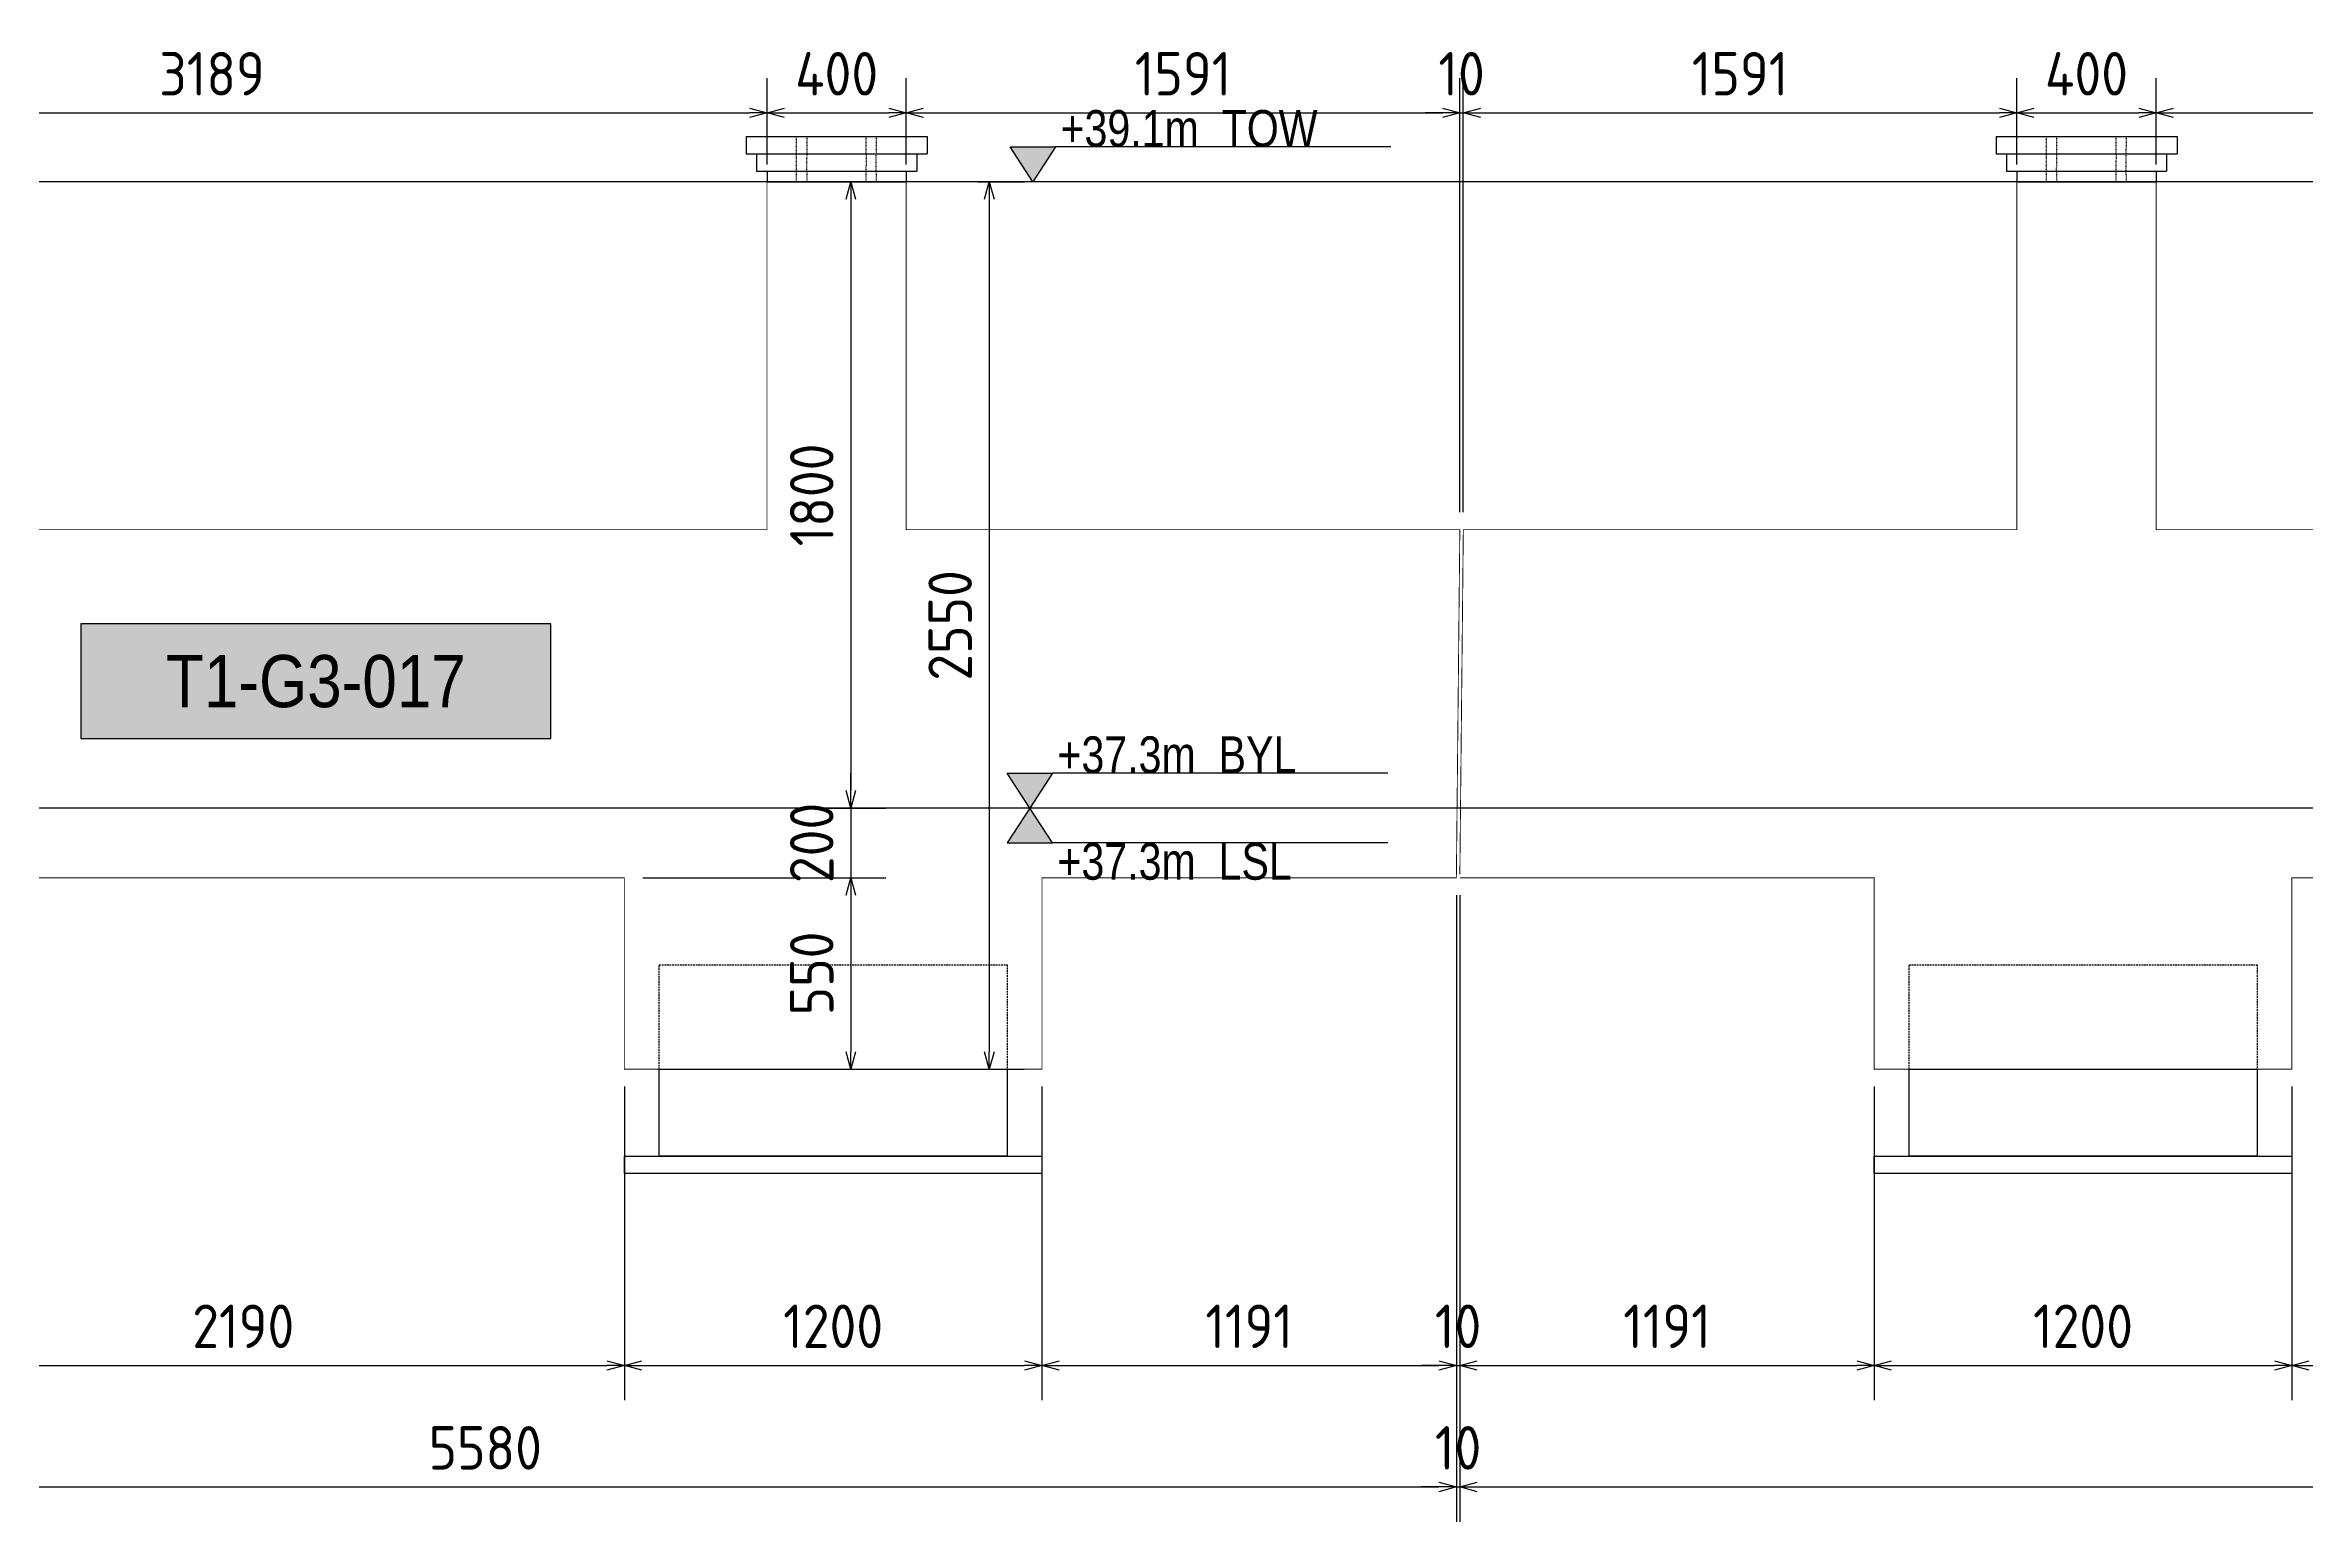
# Model space of a CAD drawing. Header units: centimetres. Extents: x -6122352 to 7132207, y -1694241 to 1947892.
# Drawn here: x 3267512 to 3274010, y 50734 to 54977 of the extents above; entities that cross this region are included whole.
import ezdxf
from ezdxf.enums import TextEntityAlignment as Align

# ---------------------------------------------------------------- set-up
doc = ezdxf.new("R2010")
doc.units = ezdxf.units.CM
doc.header["$MEASUREMENT"] = 0
doc.header["$PDMODE"] = 66
doc.header["$PDSIZE"] = 100
for name, pattern in [('23585-XR-AR-END-SETTING OUT PLAN$0$HIDDEN', [0.375, 0.25, -0.125]), ('DASHED2', [0.375, 0.25, -0.125]), ('DXK_LINE_DOT2', [3.9198, 1.9599, -1.9599])]:
    doc.linetypes.add(name, pattern=pattern)
for name, color, linetype in [('@MI-TYPE-01', 30, 'Continuous'), ('JML-Dimension', 1, 'Continuous'), ('PANEL-TAGS', 7, 'Continuous'), ('SECTION', 130, 'Continuous')]:
    doc.layers.add(name, color=color, linetype=linetype)
doc.styles.add('PANELTAG_STYLE', font='arial.ttf')
doc.styles.add('Schueco-BEMSTIL', font='isocpeur.ttf', dxfattribs={"width": 0.9})
doc.styles.add('txt-Pisa-std', font='arial.ttf', dxfattribs={"width": 0.8})
doc.dimstyles.new('MI- JWC-TXT-2.5 MM', dxfattribs={"dimscale": 1.5, "dimtxt": 2.5, "dimasz": 1, "dimexe": 2, "dimexo": 1, "dimgap": 1, "dimtad": 1, "dimdec": 0, "dimdsep": 46, "dimtxsty": 'Schueco-BEMSTIL', "dimblk": 'OPEN30', "dimcen": 0, "dimdle": 2, "dimclrd": 140, "dimclre": 8, "dimclrt": 40, "dimadec": 0, "dimazin": 2, "dimtfac": 1, "dimtdec": 0, "dimtix": 1, "dimtmove": 2, "dimatfit": 3, "dimldrblk": 'OPEN', "dimfxl": 2, "dimlwd": -1, "dimlwe": -1, "dimarcsym": 0})

# ---------------------------------------------------------------- blocks, each defined once
blk = doc.blocks.new('T1-FOOTING ELEVATION')
at = {"color": 9}
blk.add_lwpolyline([(-600, -250), (600, -250), (600, -300), (-600, -300)], close=True, dxfattribs=at)
at = {"layer": '@MI-TYPE-01', "color": 114, "linetype": '23585-XR-AR-END-SETTING OUT PLAN$0$HIDDEN', "ltscale": 20, "true_color": 0x139b48}
blk.add_lwpolyline([(-500, 0), (-500, 300), (500, 300), (500, 0)], dxfattribs=at)
at = {"layer": '@MI-TYPE-01', "color": 114, "true_color": 0x139b48}
blk.add_lwpolyline([(-500, 0), (500, 0), (500, -250), (-500, -250)], close=True, dxfattribs=at)
blk = doc.blocks.new('*U2058')
at = {"layer": 'JML-Dimension'}
h = blk.add_hatch(color=10, dxfattribs=at)
h.dxf.hatch_style = 1
h.paths.add_polyline_path([(0, 0), (-1.54, 2.37), (1.54, 2.37)])
blk.add_line((24.31, 2.37), (1.54, 2.37), dxfattribs=at)
blk.add_lwpolyline([(0, 0), (-1.54, 2.37), (1.54, 2.37), (0, 0)], dxfattribs=at)
at = {"color": 5, "style": 'txt-Pisa-std', "width": 0.8}
blk.add_attdef('+0.0', text='', height=2.5, dxfattribs=at).set_placement((1.87, 2.37), align=Align.BOTTOM_LEFT)
blk = doc.blocks.new('_Open30')
at = {"color": 0, "linetype": 'ByBlock', "lineweight": -2}
for p, q in [((-1, 0.27), (0, 0)), ((0, 0), (-1, -0.27)), ((0, 0), (-1, 0))]:
    blk.add_line(p, q, dxfattribs=at)
blk = doc.blocks.new('*D4582')
at = {"layer": '@MI-TYPE-01', "color": 8, "transparency": 16777216}
for p, q in [((3269711.9, 54585.1), (3269926.9, 54585.1)), ((3269711.9, 52785.1), (3269926.9, 52785.1))]:
    blk.add_line(p, q, dxfattribs=at)
at = {"layer": '@MI-TYPE-01', "color": 140, "transparency": 16777216}
blk.add_line((3269826.9, 54535.1), (3269826.9, 52835.1), dxfattribs=at)
at = {"layer": 'Defpoints', "color": 0, "transparency": 16777216}
for p in [(3269661.9, 54585.1), (3269661.9, 52785.1), (3269826.9, 52785.1)]:
    blk.add_point(p, dxfattribs=at)
at = {"layer": '@MI-TYPE-01', "color": 140, "transparency": 16777216, "xscale": 50, "yscale": 50, "zscale": 50}
for p, rotation in [((3269826.9, 54585.1), 90), ((3269826.9, 52785.1), 270)]:
    blk.add_blockref('_Open30', p, dxfattribs=dict(at, rotation=rotation))
at = {"layer": '@MI-TYPE-01', "color": 40, "transparency": 16777216, "insert": (3269714.4, 53685.1), "char_height": 125, "attachment_point": 5, "rotation": 90, "style": 'Schueco-BEMSTIL'}
blk.add_mtext('1800', dxfattribs=at)
blk = doc.blocks.new('_Open')
at = {"color": 0, "linetype": 'ByBlock', "lineweight": -2}
for p, q in [((-1, 0.2), (0, 0)), ((-1, -0.2), (0, 0)), ((0, 0), (-1, 0))]:
    blk.add_line(p, q, dxfattribs=at)
blk = doc.blocks.new('*D4583')
at = {"layer": '@MI-TYPE-01', "color": 140, "transparency": 16777216}
for p, q in [((3269826.9, 52835.1), (3269826.9, 52885.1)), ((3269826.9, 52785.1), (3269826.9, 52584.8)), ((3269826.9, 52534.8), (3269826.9, 52484.8))]:
    blk.add_line(p, q, dxfattribs=at)
at = {"layer": '@MI-TYPE-01', "color": 8, "transparency": 16777216}
for p, q in [((3269711.9, 52785.1), (3269926.9, 52785.1)), ((3269228.7, 52584.8), (3269926.9, 52584.8))]:
    blk.add_line(p, q, dxfattribs=at)
at = {"layer": 'Defpoints', "color": 0, "transparency": 16777216}
for p in [(3269661.9, 52785.1), (3269178.7, 52584.8), (3269826.9, 52584.8)]:
    blk.add_point(p, dxfattribs=at)
at = {"layer": '@MI-TYPE-01', "color": 140, "transparency": 16777216, "xscale": 50, "yscale": 50, "zscale": 50}
for p, rotation in [((3269826.9, 52785.1), 270), ((3269826.9, 52584.8), 90)]:
    blk.add_blockref('_Open30', p, dxfattribs=dict(at, rotation=rotation))
at = {"layer": '@MI-TYPE-01', "color": 40, "transparency": 16777216, "insert": (3269714.4, 52685), "char_height": 125, "attachment_point": 5, "rotation": 90, "style": 'Schueco-BEMSTIL'}
blk.add_mtext('200', dxfattribs=at)
blk = doc.blocks.new('*D4584')
at = {"layer": '@MI-TYPE-01', "color": 8, "transparency": 16777216}
for p, q in [((3269228.7, 52584.8), (3269926.9, 52584.8)), ((3269828.7, 52034.8), (3269926.9, 52034.8))]:
    blk.add_line(p, q, dxfattribs=at)
at = {"layer": '@MI-TYPE-01', "color": 140, "transparency": 16777216}
blk.add_line((3269826.9, 52534.8), (3269826.9, 52084.8), dxfattribs=at)
at = {"layer": 'Defpoints', "color": 0, "transparency": 16777216}
for p in [(3269178.7, 52584.8), (3269778.7, 52034.8), (3269826.9, 52034.8)]:
    blk.add_point(p, dxfattribs=at)
at = {"layer": '@MI-TYPE-01', "color": 140, "transparency": 16777216, "xscale": 50, "yscale": 50, "zscale": 50}
for p, rotation in [((3269826.9, 52584.8), 90), ((3269826.9, 52034.8), 270)]:
    blk.add_blockref('_Open30', p, dxfattribs=dict(at, rotation=rotation))
at = {"layer": '@MI-TYPE-01', "color": 40, "transparency": 16777216, "insert": (3269714.4, 52309.8), "char_height": 125, "attachment_point": 5, "rotation": 90, "style": 'Schueco-BEMSTIL'}
blk.add_mtext('550', dxfattribs=at)
blk = doc.blocks.new('*D4585')
at = {"layer": '@MI-TYPE-01', "color": 8, "transparency": 16777216}
for p, q in [((3270190.3, 54585.1), (3270324.6, 54585.1)), ((3270190.3, 52034.8), (3270324.6, 52034.8))]:
    blk.add_line(p, q, dxfattribs=at)
at = {"layer": '@MI-TYPE-01', "color": 140, "transparency": 16777216}
blk.add_line((3270224.6, 54535.1), (3270224.6, 52084.8), dxfattribs=at)
at = {"layer": 'Defpoints', "color": 0, "transparency": 16777216}
for p in [(3270140.3, 54585.1), (3270140.3, 52034.8), (3270224.6, 52034.8)]:
    blk.add_point(p, dxfattribs=at)
at = {"layer": '@MI-TYPE-01', "color": 140, "transparency": 16777216, "xscale": 50, "yscale": 50, "zscale": 50}
for p, rotation in [((3270224.6, 54585.1), 90), ((3270224.6, 52034.8), 270)]:
    blk.add_blockref('_Open30', p, dxfattribs=dict(at, rotation=rotation))
at = {"layer": '@MI-TYPE-01', "color": 40, "transparency": 16777216, "insert": (3270112.1, 53310), "char_height": 125, "attachment_point": 5, "rotation": 90, "style": 'Schueco-BEMSTIL'}
blk.add_mtext('2550', dxfattribs=at)
blk = doc.blocks.new('*D4587')
at = {"layer": '@MI-TYPE-01', "color": 8, "transparency": 16777216}
for p, q in [((3266986.2, 51985.2), (3266986.2, 51083.2)), ((3269175.9, 51984.8), (3269175.9, 51083.2))]:
    blk.add_line(p, q, dxfattribs=at)
at = {"layer": '@MI-TYPE-01', "color": 140, "transparency": 16777216}
blk.add_line((3267036.2, 51183.2), (3269125.9, 51183.2), dxfattribs=at)
at = {"layer": 'Defpoints', "color": 0, "transparency": 16777216}
for p in [(3266986.2, 52035.2), (3269175.9, 52034.8), (3269175.9, 51183.2)]:
    blk.add_point(p, dxfattribs=at)
at = {"layer": '@MI-TYPE-01', "color": 140, "transparency": 16777216, "xscale": 50, "yscale": 50, "zscale": 50, "rotation": 180}
blk.add_blockref('_Open30', (3266986.2, 51183.2), dxfattribs=at)
at = {"layer": '@MI-TYPE-01', "color": 140, "transparency": 16777216, "xscale": 50, "yscale": 50, "zscale": 50}
blk.add_blockref('_Open30', (3269175.9, 51183.2), dxfattribs=at)
at = {"layer": '@MI-TYPE-01', "color": 40, "transparency": 16777216, "insert": (3268081.1, 51295.7), "char_height": 125, "attachment_point": 5, "style": 'Schueco-BEMSTIL'}
blk.add_mtext('2190', dxfattribs=at)
blk = doc.blocks.new('*D4588')
at = {"layer": '@MI-TYPE-01', "color": 8, "transparency": 16777216}
for p, q in [((3269175.9, 51984.8), (3269175.9, 51083.2)), ((3270375.9, 51984.8), (3270375.9, 51083.2))]:
    blk.add_line(p, q, dxfattribs=at)
at = {"layer": '@MI-TYPE-01', "color": 140, "transparency": 16777216}
blk.add_line((3269225.9, 51183.2), (3270325.9, 51183.2), dxfattribs=at)
at = {"layer": 'Defpoints', "color": 0, "transparency": 16777216}
for p in [(3269175.9, 52034.8), (3270375.9, 52034.8), (3270375.9, 51183.2)]:
    blk.add_point(p, dxfattribs=at)
at = {"layer": '@MI-TYPE-01', "color": 140, "transparency": 16777216, "xscale": 50, "yscale": 50, "zscale": 50, "rotation": 180}
blk.add_blockref('_Open30', (3269175.9, 51183.2), dxfattribs=at)
at = {"layer": '@MI-TYPE-01', "color": 140, "transparency": 16777216, "xscale": 50, "yscale": 50, "zscale": 50}
blk.add_blockref('_Open30', (3270375.9, 51183.2), dxfattribs=at)
at = {"layer": '@MI-TYPE-01', "color": 40, "transparency": 16777216, "insert": (3269775.9, 51295.7), "char_height": 125, "attachment_point": 5, "style": 'Schueco-BEMSTIL'}
blk.add_mtext('1200', dxfattribs=at)
blk = doc.blocks.new('*D4589')
at = {"layer": '@MI-TYPE-01', "color": 8, "transparency": 16777216}
for p, q in [((3271566.5, 52534.8), (3271566.5, 51083.2)), ((3270375.9, 51984.8), (3270375.9, 51083.2))]:
    blk.add_line(p, q, dxfattribs=at)
at = {"layer": '@MI-TYPE-01', "color": 140, "transparency": 16777216}
blk.add_line((3270425.9, 51183.2), (3271516.5, 51183.2), dxfattribs=at)
at = {"layer": 'Defpoints', "color": 0, "transparency": 16777216}
for p in [(3271566.5, 52584.8), (3270375.9, 52034.8), (3271566.5, 51183.2)]:
    blk.add_point(p, dxfattribs=at)
at = {"layer": '@MI-TYPE-01', "color": 140, "transparency": 16777216, "xscale": 50, "yscale": 50, "zscale": 50, "rotation": 180}
blk.add_blockref('_Open30', (3270375.9, 51183.2), dxfattribs=at)
at = {"layer": '@MI-TYPE-01', "color": 140, "transparency": 16777216, "xscale": 50, "yscale": 50, "zscale": 50}
blk.add_blockref('_Open30', (3271566.5, 51183.2), dxfattribs=at)
at = {"layer": '@MI-TYPE-01', "color": 40, "transparency": 16777216, "insert": (3270971.2, 51295.7), "char_height": 125, "attachment_point": 5, "style": 'Schueco-BEMSTIL'}
blk.add_mtext('1191', dxfattribs=at)
blk = doc.blocks.new('*D4590')
at = {"layer": '@MI-TYPE-01', "color": 8, "transparency": 16777216}
for p, q in [((3271566.5, 52534.8), (3271566.5, 51083.2)), ((3271576.5, 52534.8), (3271576.5, 51083.2))]:
    blk.add_line(p, q, dxfattribs=at)
at = {"layer": '@MI-TYPE-01', "color": 140, "transparency": 16777216}
for p, q in [((3271516.5, 51183.2), (3271466.5, 51183.2)), ((3271566.5, 51183.2), (3271576.5, 51183.2)), ((3271626.5, 51183.2), (3271676.5, 51183.2))]:
    blk.add_line(p, q, dxfattribs=at)
at = {"layer": 'Defpoints', "color": 0, "transparency": 16777216}
for p in [(3271566.5, 52584.8), (3271576.5, 52584.8), (3271576.5, 51183.2)]:
    blk.add_point(p, dxfattribs=at)
at = {"layer": '@MI-TYPE-01', "color": 140, "transparency": 16777216, "xscale": 50, "yscale": 50, "zscale": 50}
blk.add_blockref('_Open30', (3271566.5, 51183.2), dxfattribs=at)
at = {"layer": '@MI-TYPE-01', "color": 140, "transparency": 16777216, "xscale": 50, "yscale": 50, "zscale": 50, "rotation": 180}
blk.add_blockref('_Open30', (3271576.5, 51183.2), dxfattribs=at)
at = {"layer": '@MI-TYPE-01', "color": 40, "transparency": 16777216, "insert": (3271571.5, 51295.7), "char_height": 125, "attachment_point": 5, "style": 'Schueco-BEMSTIL'}
blk.add_mtext('10', dxfattribs=at)
blk = doc.blocks.new('*D4591')
at = {"layer": '@MI-TYPE-01', "color": 8, "transparency": 16777216}
for p, q in [((3271576.5, 52534.8), (3271576.5, 51083.2)), ((3272767.1, 51984.8), (3272767.1, 51083.2))]:
    blk.add_line(p, q, dxfattribs=at)
at = {"layer": '@MI-TYPE-01', "color": 140, "transparency": 16777216}
blk.add_line((3271626.5, 51183.2), (3272717.1, 51183.2), dxfattribs=at)
at = {"layer": 'Defpoints', "color": 0, "transparency": 16777216}
for p in [(3271576.5, 52584.8), (3272767.1, 52034.8), (3272767.1, 51183.2)]:
    blk.add_point(p, dxfattribs=at)
at = {"layer": '@MI-TYPE-01', "color": 140, "transparency": 16777216, "xscale": 50, "yscale": 50, "zscale": 50, "rotation": 180}
blk.add_blockref('_Open30', (3271576.5, 51183.2), dxfattribs=at)
at = {"layer": '@MI-TYPE-01', "color": 140, "transparency": 16777216, "xscale": 50, "yscale": 50, "zscale": 50}
blk.add_blockref('_Open30', (3272767.1, 51183.2), dxfattribs=at)
at = {"layer": '@MI-TYPE-01', "color": 40, "transparency": 16777216, "insert": (3272171.8, 51295.7), "char_height": 125, "attachment_point": 5, "style": 'Schueco-BEMSTIL'}
blk.add_mtext('1191', dxfattribs=at)
blk = doc.blocks.new('*D4592')
at = {"layer": '@MI-TYPE-01', "color": 8, "transparency": 16777216}
for p, q in [((3272767.1, 51984.8), (3272767.1, 51083.2)), ((3273967, 51984.8), (3273967, 51083.2))]:
    blk.add_line(p, q, dxfattribs=at)
at = {"layer": '@MI-TYPE-01', "color": 140, "transparency": 16777216}
blk.add_line((3272817.1, 51183.2), (3273917, 51183.2), dxfattribs=at)
at = {"layer": 'Defpoints', "color": 0, "transparency": 16777216}
for p in [(3272767.1, 52034.8), (3273967, 52034.8), (3273967, 51183.2)]:
    blk.add_point(p, dxfattribs=at)
at = {"layer": '@MI-TYPE-01', "color": 140, "transparency": 16777216, "xscale": 50, "yscale": 50, "zscale": 50, "rotation": 180}
blk.add_blockref('_Open30', (3272767.1, 51183.2), dxfattribs=at)
at = {"layer": '@MI-TYPE-01', "color": 140, "transparency": 16777216, "xscale": 50, "yscale": 50, "zscale": 50}
blk.add_blockref('_Open30', (3273967, 51183.2), dxfattribs=at)
at = {"layer": '@MI-TYPE-01', "color": 40, "transparency": 16777216, "insert": (3273367, 51295.7), "char_height": 125, "attachment_point": 5, "style": 'Schueco-BEMSTIL'}
blk.add_mtext('1200', dxfattribs=at)
blk = doc.blocks.new('*D4593')
at = {"layer": '@MI-TYPE-01', "color": 8, "transparency": 16777216}
for p, q in [((3273967, 51984.8), (3273967, 51083.2)), ((3276357.9, 51984.8), (3276357.9, 51083.2))]:
    blk.add_line(p, q, dxfattribs=at)
at = {"layer": '@MI-TYPE-01', "color": 140, "transparency": 16777216}
blk.add_line((3274017, 51183.2), (3276307.9, 51183.2), dxfattribs=at)
at = {"layer": 'Defpoints', "color": 0, "transparency": 16777216}
for p in [(3273967, 52034.8), (3276357.9, 52034.8), (3276357.9, 51183.2)]:
    blk.add_point(p, dxfattribs=at)
at = {"layer": '@MI-TYPE-01', "color": 140, "transparency": 16777216, "xscale": 50, "yscale": 50, "zscale": 50, "rotation": 180}
blk.add_blockref('_Open30', (3273967, 51183.2), dxfattribs=at)
at = {"layer": '@MI-TYPE-01', "color": 140, "transparency": 16777216, "xscale": 50, "yscale": 50, "zscale": 50}
blk.add_blockref('_Open30', (3276357.9, 51183.2), dxfattribs=at)
at = {"layer": '@MI-TYPE-01', "color": 40, "transparency": 16777216, "insert": (3275162.5, 51295.7), "char_height": 125, "attachment_point": 5, "style": 'Schueco-BEMSTIL'}
blk.add_mtext('2391', dxfattribs=at)
blk = doc.blocks.new('*D4615')
at = {"layer": '@MI-TYPE-01', "color": 8, "transparency": 16777216}
for p, q in [((3271566.5, 52534.8), (3271566.5, 50733.9)), ((3265986.2, 51985.2), (3265986.2, 50733.9))]:
    blk.add_line(p, q, dxfattribs=at)
at = {"layer": '@MI-TYPE-01', "color": 140, "transparency": 16777216}
blk.add_line((3266036.2, 50833.9), (3271516.5, 50833.9), dxfattribs=at)
at = {"layer": 'Defpoints', "color": 0, "transparency": 16777216}
for p in [(3271566.5, 52584.8), (3265986.2, 52035.2), (3271566.5, 50833.9)]:
    blk.add_point(p, dxfattribs=at)
at = {"layer": '@MI-TYPE-01', "color": 140, "transparency": 16777216, "xscale": 50, "yscale": 50, "zscale": 50, "rotation": 180}
blk.add_blockref('_Open30', (3265986.2, 50833.9), dxfattribs=at)
at = {"layer": '@MI-TYPE-01', "color": 140, "transparency": 16777216, "xscale": 50, "yscale": 50, "zscale": 50}
blk.add_blockref('_Open30', (3271566.5, 50833.9), dxfattribs=at)
at = {"layer": '@MI-TYPE-01', "color": 40, "transparency": 16777216, "insert": (3268776.3, 50946.4), "char_height": 125, "attachment_point": 5, "style": 'Schueco-BEMSTIL'}
blk.add_mtext('5580', dxfattribs=at)
blk = doc.blocks.new('*D4616')
at = {"layer": '@MI-TYPE-01', "color": 8, "transparency": 16777216}
for p, q in [((3271566.5, 52534.8), (3271566.5, 50733.9)), ((3271576.5, 52534.8), (3271576.5, 50733.9))]:
    blk.add_line(p, q, dxfattribs=at)
at = {"layer": '@MI-TYPE-01', "color": 140, "transparency": 16777216}
for p, q in [((3271516.5, 50833.9), (3271466.5, 50833.9)), ((3271566.5, 50833.9), (3271576.5, 50833.9)), ((3271626.5, 50833.9), (3271676.5, 50833.9))]:
    blk.add_line(p, q, dxfattribs=at)
at = {"layer": 'Defpoints', "color": 0, "transparency": 16777216}
for p in [(3271566.5, 52584.8), (3271576.5, 52584.8), (3271576.5, 50833.9)]:
    blk.add_point(p, dxfattribs=at)
at = {"layer": '@MI-TYPE-01', "color": 140, "transparency": 16777216, "xscale": 50, "yscale": 50, "zscale": 50}
blk.add_blockref('_Open30', (3271566.5, 50833.9), dxfattribs=at)
at = {"layer": '@MI-TYPE-01', "color": 140, "transparency": 16777216, "xscale": 50, "yscale": 50, "zscale": 50, "rotation": 180}
blk.add_blockref('_Open30', (3271576.5, 50833.9), dxfattribs=at)
at = {"layer": '@MI-TYPE-01', "color": 40, "transparency": 16777216, "insert": (3271571.5, 50946.4), "char_height": 125, "attachment_point": 5, "style": 'Schueco-BEMSTIL'}
blk.add_mtext('10', dxfattribs=at)
blk = doc.blocks.new('*D4617')
at = {"layer": '@MI-TYPE-01', "color": 8, "transparency": 16777216}
for p, q in [((3271576.5, 52534.8), (3271576.5, 50733.9)), ((3278748.6, 52534.8), (3278748.6, 50733.9))]:
    blk.add_line(p, q, dxfattribs=at)
at = {"layer": '@MI-TYPE-01', "color": 140, "transparency": 16777216}
blk.add_line((3271626.5, 50833.9), (3278698.6, 50833.9), dxfattribs=at)
at = {"layer": 'Defpoints', "color": 0, "transparency": 16777216}
for p in [(3271576.5, 52584.8), (3278748.6, 52584.8), (3278748.6, 50833.9)]:
    blk.add_point(p, dxfattribs=at)
at = {"layer": '@MI-TYPE-01', "color": 140, "transparency": 16777216, "xscale": 50, "yscale": 50, "zscale": 50, "rotation": 180}
blk.add_blockref('_Open30', (3271576.5, 50833.9), dxfattribs=at)
at = {"layer": '@MI-TYPE-01', "color": 140, "transparency": 16777216, "xscale": 50, "yscale": 50, "zscale": 50}
blk.add_blockref('_Open30', (3278748.6, 50833.9), dxfattribs=at)
at = {"layer": '@MI-TYPE-01', "color": 40, "transparency": 16777216, "insert": (3275162.5, 50946.4), "char_height": 125, "attachment_point": 5, "style": 'Schueco-BEMSTIL'}
blk.add_mtext('7172', dxfattribs=at)
blk = doc.blocks.new('PANELTAG')
at = {"layer": 'PANEL-TAGS', "color": 1}
blk.add_lwpolyline([(-13.5, -3.3), (13.5, -3.3), (13.5, 3.3), (-13.5, 3.3)], close=True, dxfattribs=at)
at = {"layer": 'PANEL-TAGS', "color": 40, "true_color": 0xffd700}
blk.add_solid([(-13.5, -3.3), (13.5, -3.3), (-13.5, 3.3), (13.5, 3.3)], dxfattribs=at)
at = {"layer": 'PANEL-TAGS', "color": 5, "style": 'PANELTAG_STYLE', "width": 0.85}
blk.add_attdef('TAGNO', text='', height=3, dxfattribs=at).set_placement((0, 0), align=Align.MIDDLE)
blk = doc.blocks.new('*D4627')
at = {"layer": '@MI-TYPE-01', "color": 8, "transparency": 16777216}
for p, q in [((3266396.8, 54635.1), (3266396.8, 54883)), ((3269585.9, 54635.1), (3269585.9, 54883))]:
    blk.add_line(p, q, dxfattribs=at)
at = {"layer": '@MI-TYPE-01', "color": 140, "transparency": 16777216}
blk.add_line((3266446.8, 54783), (3269535.9, 54783), dxfattribs=at)
at = {"layer": 'Defpoints', "color": 0, "transparency": 16777216}
for p in [(3269585.9, 54783), (3266396.8, 54585.1), (3269585.9, 54585.1)]:
    blk.add_point(p, dxfattribs=at)
at = {"layer": '@MI-TYPE-01', "color": 140, "transparency": 16777216, "xscale": 50, "yscale": 50, "zscale": 50, "rotation": 180}
blk.add_blockref('_Open30', (3266396.8, 54783), dxfattribs=at)
at = {"layer": '@MI-TYPE-01', "color": 140, "transparency": 16777216, "xscale": 50, "yscale": 50, "zscale": 50}
blk.add_blockref('_Open30', (3269585.9, 54783), dxfattribs=at)
at = {"layer": '@MI-TYPE-01', "color": 40, "transparency": 16777216, "insert": (3267991.3, 54895.5), "char_height": 125, "attachment_point": 5, "style": 'Schueco-BEMSTIL'}
blk.add_mtext('3189', dxfattribs=at)
blk = doc.blocks.new('*D4628')
at = {"layer": '@MI-TYPE-01', "color": 8, "transparency": 16777216}
for p, q in [((3269585.9, 54635.1), (3269585.9, 54883)), ((3269985.9, 54635.1), (3269985.9, 54883))]:
    blk.add_line(p, q, dxfattribs=at)
at = {"layer": '@MI-TYPE-01', "color": 140, "transparency": 16777216}
blk.add_line((3269635.9, 54783), (3269935.9, 54783), dxfattribs=at)
at = {"layer": 'Defpoints', "color": 0, "transparency": 16777216}
for p in [(3269985.9, 54783), (3269585.9, 54585.1), (3269985.9, 54585.1)]:
    blk.add_point(p, dxfattribs=at)
at = {"layer": '@MI-TYPE-01', "color": 140, "transparency": 16777216, "xscale": 50, "yscale": 50, "zscale": 50, "rotation": 180}
blk.add_blockref('_Open30', (3269585.9, 54783), dxfattribs=at)
at = {"layer": '@MI-TYPE-01', "color": 140, "transparency": 16777216, "xscale": 50, "yscale": 50, "zscale": 50}
blk.add_blockref('_Open30', (3269985.9, 54783), dxfattribs=at)
at = {"layer": '@MI-TYPE-01', "color": 40, "transparency": 16777216, "insert": (3269785.9, 54895.5), "char_height": 125, "attachment_point": 5, "style": 'Schueco-BEMSTIL'}
blk.add_mtext('400', dxfattribs=at)
blk = doc.blocks.new('*D4629')
at = {"layer": '@MI-TYPE-01', "color": 8, "transparency": 16777216}
for p, q in [((3269985.9, 54635.1), (3269985.9, 54883)), ((3271576.5, 53635.1), (3271576.5, 54883))]:
    blk.add_line(p, q, dxfattribs=at)
at = {"layer": '@MI-TYPE-01', "color": 140, "transparency": 16777216}
blk.add_line((3270035.9, 54783), (3271526.5, 54783), dxfattribs=at)
at = {"layer": 'Defpoints', "color": 0, "transparency": 16777216}
for p in [(3271576.5, 54783), (3269985.9, 54585.1), (3271576.5, 53585.1)]:
    blk.add_point(p, dxfattribs=at)
at = {"layer": '@MI-TYPE-01', "color": 140, "transparency": 16777216, "xscale": 50, "yscale": 50, "zscale": 50, "rotation": 180}
blk.add_blockref('_Open30', (3269985.9, 54783), dxfattribs=at)
at = {"layer": '@MI-TYPE-01', "color": 140, "transparency": 16777216, "xscale": 50, "yscale": 50, "zscale": 50}
blk.add_blockref('_Open30', (3271576.5, 54783), dxfattribs=at)
at = {"layer": '@MI-TYPE-01', "color": 40, "transparency": 16777216, "insert": (3270781.2, 54895.5), "char_height": 125, "attachment_point": 5, "style": 'Schueco-BEMSTIL'}
blk.add_mtext('1591', dxfattribs=at)
blk = doc.blocks.new('*D4630')
at = {"layer": '@MI-TYPE-01', "color": 8, "transparency": 16777216}
for p, q in [((3271576.5, 53635.1), (3271576.5, 54883)), ((3271586.5, 53635.1), (3271586.5, 54883))]:
    blk.add_line(p, q, dxfattribs=at)
at = {"layer": '@MI-TYPE-01', "color": 140, "transparency": 16777216}
for p, q in [((3271526.5, 54783), (3271476.5, 54783)), ((3271576.5, 54783), (3271586.5, 54783)), ((3271636.5, 54783), (3271686.5, 54783))]:
    blk.add_line(p, q, dxfattribs=at)
at = {"layer": 'Defpoints', "color": 0, "transparency": 16777216}
for p in [(3271586.5, 54783), (3271576.5, 53585.1), (3271586.5, 53585.1)]:
    blk.add_point(p, dxfattribs=at)
at = {"layer": '@MI-TYPE-01', "color": 140, "transparency": 16777216, "xscale": 50, "yscale": 50, "zscale": 50}
blk.add_blockref('_Open30', (3271576.5, 54783), dxfattribs=at)
at = {"layer": '@MI-TYPE-01', "color": 140, "transparency": 16777216, "xscale": 50, "yscale": 50, "zscale": 50, "rotation": 180}
blk.add_blockref('_Open30', (3271586.5, 54783), dxfattribs=at)
at = {"layer": '@MI-TYPE-01', "color": 40, "transparency": 16777216, "insert": (3271581.5, 54895.5), "char_height": 125, "attachment_point": 5, "style": 'Schueco-BEMSTIL'}
blk.add_mtext('10', dxfattribs=at)
blk = doc.blocks.new('*D4631')
at = {"layer": '@MI-TYPE-01', "color": 8, "transparency": 16777216}
for p, q in [((3271586.5, 53635.1), (3271586.5, 54883)), ((3273177, 54635.1), (3273177, 54883))]:
    blk.add_line(p, q, dxfattribs=at)
at = {"layer": '@MI-TYPE-01', "color": 140, "transparency": 16777216}
blk.add_line((3271636.5, 54783), (3273127, 54783), dxfattribs=at)
at = {"layer": 'Defpoints', "color": 0, "transparency": 16777216}
for p in [(3273177, 54783), (3273177, 54585.1), (3271586.5, 53585.1)]:
    blk.add_point(p, dxfattribs=at)
at = {"layer": '@MI-TYPE-01', "color": 140, "transparency": 16777216, "xscale": 50, "yscale": 50, "zscale": 50, "rotation": 180}
blk.add_blockref('_Open30', (3271586.5, 54783), dxfattribs=at)
at = {"layer": '@MI-TYPE-01', "color": 140, "transparency": 16777216, "xscale": 50, "yscale": 50, "zscale": 50}
blk.add_blockref('_Open30', (3273177, 54783), dxfattribs=at)
at = {"layer": '@MI-TYPE-01', "color": 40, "transparency": 16777216, "insert": (3272381.7, 54895.5), "char_height": 125, "attachment_point": 5, "style": 'Schueco-BEMSTIL'}
blk.add_mtext('1591', dxfattribs=at)
blk = doc.blocks.new('*D4632')
at = {"layer": '@MI-TYPE-01', "color": 8, "transparency": 16777216}
for p, q in [((3273177, 54635.1), (3273177, 54883)), ((3273577, 54635.1), (3273577, 54883))]:
    blk.add_line(p, q, dxfattribs=at)
at = {"layer": '@MI-TYPE-01', "color": 140, "transparency": 16777216}
blk.add_line((3273227, 54783), (3273527, 54783), dxfattribs=at)
at = {"layer": 'Defpoints', "color": 0, "transparency": 16777216}
for p in [(3273577, 54783), (3273177, 54585.1), (3273577, 54585.1)]:
    blk.add_point(p, dxfattribs=at)
at = {"layer": '@MI-TYPE-01', "color": 140, "transparency": 16777216, "xscale": 50, "yscale": 50, "zscale": 50, "rotation": 180}
blk.add_blockref('_Open30', (3273177, 54783), dxfattribs=at)
at = {"layer": '@MI-TYPE-01', "color": 140, "transparency": 16777216, "xscale": 50, "yscale": 50, "zscale": 50}
blk.add_blockref('_Open30', (3273577, 54783), dxfattribs=at)
at = {"layer": '@MI-TYPE-01', "color": 40, "transparency": 16777216, "insert": (3273377, 54895.5), "char_height": 125, "attachment_point": 5, "style": 'Schueco-BEMSTIL'}
blk.add_mtext('400', dxfattribs=at)
blk = doc.blocks.new('*D4633')
at = {"layer": '@MI-TYPE-01', "color": 8, "transparency": 16777216}
for p, q in [((3273577, 54635.1), (3273577, 54883)), ((3276767.9, 54635.1), (3276767.9, 54883))]:
    blk.add_line(p, q, dxfattribs=at)
at = {"layer": '@MI-TYPE-01', "color": 140, "transparency": 16777216}
blk.add_line((3273627, 54783), (3276717.9, 54783), dxfattribs=at)
at = {"layer": 'Defpoints', "color": 0, "transparency": 16777216}
for p in [(3276767.9, 54783), (3273577, 54585.1), (3276767.9, 54585.1)]:
    blk.add_point(p, dxfattribs=at)
at = {"layer": '@MI-TYPE-01', "color": 140, "transparency": 16777216, "xscale": 50, "yscale": 50, "zscale": 50, "rotation": 180}
blk.add_blockref('_Open30', (3273577, 54783), dxfattribs=at)
at = {"layer": '@MI-TYPE-01', "color": 140, "transparency": 16777216, "xscale": 50, "yscale": 50, "zscale": 50}
blk.add_blockref('_Open30', (3276767.9, 54783), dxfattribs=at)
at = {"layer": '@MI-TYPE-01', "color": 40, "transparency": 16777216, "insert": (3275172.5, 54895.5), "char_height": 125, "attachment_point": 5, "style": 'Schueco-BEMSTIL'}
blk.add_mtext('3191', dxfattribs=at)
blk = doc.blocks.new('COPING')
at = {"color": 144, "linetype": 'Continuous', "true_color": 0x1571b2}
for p, q in [((-40577.1, 19537.3), (-40057.1, 19537.3)), ((-40577.1, 19537.3), (-40577.1, 19487.3)), ((-40057.1, 19537.3), (-40057.1, 19487.3)), ((-40577.1, 19487.3), (-40057.1, 19487.3)), ((-40547.1, 19487.3), (-40547.1, 19437.3)), ((-40547.1, 19437.3), (-40087.1, 19437.3)), ((-40517.1, 19437.3), (-40517.1, 19407.3)), ((-40117.1, 19437.3), (-40117.1, 19407.3)), ((-40087.1, 19487.3), (-40087.1, 19437.3)), ((-40517.1, 19407.3), (-40117.1, 19407.3))]:
    blk.add_line(p, q, dxfattribs=at)
at = {"color": 144, "linetype": 'DXK_LINE_DOT2', "true_color": 0x1571b2}
for p, q in [((-40432.1, 19437.3), (-40432.1, 19537.3)), ((-40402.1, 19487.3), (-40402.1, 19537.3)), ((-40232.1, 19487.3), (-40232.1, 19537.3)), ((-40203.1, 19487.3), (-40202.1, 19537.3)), ((-40432.1, 19407.3), (-40432.1, 19437.3)), ((-40403.1, 19437.9), (-40402.1, 19487)), ((-40402.1, 19407.3), (-40402.1, 19437.3)), ((-40232.1, 19437.6), (-40231.1, 19486.8)), ((-40232.1, 19407.3), (-40232.1, 19437.3)), ((-40203.1, 19438.4), (-40203.1, 19486.5)), ((-40202.1, 19407.3), (-40203.1, 19437.3))]:
    blk.add_line(p, q, dxfattribs=at)

msp = doc.modelspace()

# ---------------------------------------------------------------- linework, layer by layer
at = {"color": 160, "linetype": 'DASHED2', "ltscale": 5}
for points in [[(3283940.29644, 54585.10894), (3264302.43693, 54585.10894)], [(3284350.31275, 52785.10894), (3264302.43693, 52785.10894)]]:
    msp.add_lwpolyline(points, dxfattribs=at)
at = {"layer": '@MI-TYPE-01', "color": 30, "ltscale": 20, "const_width": 2.5}
for points in [[(3266779.18761, 53585.10894), (3269585.90661, 53585.10894), (3269585.90661, 54585.10894), (3269985.90661, 54585.10894), (3269985.90661, 53585.10894), (3271576.46864, 53585.10894), (3271566.49023, 52584.79749), (3270375.9282, 52584.79749), (3270375.9282, 52034.79749), (3269175.9282, 52034.79749), (3269175.9282, 52584.79749), (3266986.2092, 52584.79749)], [(3271576.49023, 52594.79749), (3271586.46864, 53585.10894), (3273177.03067, 53585.10894), (3273177.03067, 54585.10894), (3273577.03067, 54585.10894), (3273577.03067, 53585.10894), (3276767.87373, 53585.10894), (3276767.87373, 54585.10894), (3277167.87373, 54585.10894), (3277167.87373, 53585.10894), (3278758.57626, 53585.10894), (3278748.58184, 52584.79749), (3277557.87931, 52584.79749), (3277557.83529, 52034.79749), (3276357.89532, 52034.79749), (3276357.89532, 52584.79749), (3273967.05226, 52584.79749), (3273967.02861, 52034.79749), (3272767.05226, 52034.79749), (3272767.05226, 52584.79749), (3271576.49023, 52584.79749)]]:
    msp.add_lwpolyline(points, dxfattribs=at)

# ---------------------------------------------------------------- block references
for p in [(3310103.01102, 35177.79074), (3313694.13508, 35177.79074)]:
    msp.add_blockref('COPING', p)
at = {"layer": '@MI-TYPE-01', "color": 30}
for p in [(3269775.9282, 52034.79749), (3273367.05226, 52034.79749)]:
    msp.add_blockref('T1-FOOTING ELEVATION', p, dxfattribs=at)
at = {"layer": 'PANEL-TAGS'}
ref = msp.add_blockref('PANELTAG', (3268289.67777, 53149.88181), dxfattribs=dict(at, xscale=50, yscale=50, zscale=50))
ref.add_attrib('TAGNO', 'T1-G3-017', dxfattribs={"color": 5, "height": 150, "style": 'PANELTAG_STYLE', "width": 0.85}).set_placement((3268289.67777, 53149.88181), align=Align.MIDDLE_CENTER)
at = {"layer": 'SECTION', "color": 6}
ref = msp.add_blockref('*U2058', (3270349.9396, 54585.10894), dxfattribs=dict(at, xscale=42.30147098076819, yscale=42.30147098076819, zscale=42.30147098076819))
ref.add_attrib('+0.0', '+39.1m  TOW', (3270429.06825, 54685.36601), dxfattribs={"layer": 'JML-Dimension', "color": 5, "height": 105.7536775, "style": 'txt-Pisa-std', "width": 0.8})
ref = msp.add_blockref('*U2058', (3270341.08814, 52785.10894), dxfattribs=dict(at, xscale=42.30147098076819, yscale=42.30147098076819, zscale=42.30147098076819))
ref.add_attrib('+0.0', '+37.3m  BYL', (3270420.21678, 52885.36601), dxfattribs={"layer": 'JML-Dimension', "color": 5, "height": 105.7536775, "style": 'txt-Pisa-std', "width": 0.8})
ref = msp.add_blockref('*U2058', (3270341.08814, 52785.10894), dxfattribs=dict(at, xscale=-42.30147098076819, yscale=42.30147098076819, zscale=42.30147098076819, rotation=180))
ref.add_attrib('+0.0', '+37.3m  LSL', (3270420.21678, 52579.17034), dxfattribs={"layer": 'JML-Dimension', "color": 5, "height": 105.7536775, "style": 'txt-Pisa-std', "width": 0.8})

# ---------------------------------------------------------------- dimensions: what is measured, and where the dimension line sits
at = {"layer": '@MI-TYPE-01'}
for base, p1, p2, picture, middle in [((3269585.90661, 54782.96805), (3266396.78249, 54585.10894), (3269585.90661, 54585.10894), '*D4627', (3267991.34455, 54895.46805)), ((3269985.90661, 54782.96805), (3269585.90661, 54585.10894), (3269985.90661, 54585.10894), '*D4628', (3269785.90661, 54895.46805)), ((3271576.46864, 54782.96805), (3269985.90661, 54585.10894), (3271576.46864, 53585.10894), '*D4629', (3270781.18763, 54895.46805)), ((3271586.46864, 54782.96805), (3271576.46864, 53585.10894), (3271586.46864, 53585.10894), '*D4630', (3271581.46864, 54895.46805)), ((3273177.03067, 54782.96805), (3271586.46864, 53585.10894), (3273177.03067, 54585.10894), '*D4631', (3272381.74966, 54895.46805)), ((3273577.03067, 54782.96805), (3273177.03067, 54585.10894), (3273577.03067, 54585.10894), '*D4632', (3273377.03067, 54895.46805)), ((3276767.87373, 54782.96805), (3273577.03067, 54585.10894), (3276767.87373, 54585.10894), '*D4633', (3275172.4522, 54895.46805)), ((3271566.49023, 50833.89232), (3265986.2092, 52035.16141), (3271566.49023, 52584.79749), '*D4615', (3268776.34971, 50946.39232)), ((3271566.49023, 51183.24403), (3270375.9282, 52034.79749), (3271566.49023, 52584.79749), '*D4589', (3270971.20921, 51295.74403)), ((3271576.49023, 51183.24403), (3271566.49023, 52584.79749), (3271576.49023, 52584.79749), '*D4590', (3271571.49023, 51295.74403)), ((3271576.49023, 50833.89232), (3271566.49023, 52584.79749), (3271576.49023, 52584.79749), '*D4616', (3271571.49023, 50946.39232)), ((3272767.05226, 51183.24403), (3271576.49023, 52584.79749), (3272767.05226, 52034.79749), '*D4591', (3272171.77124, 51295.74403)), ((3278748.58184, 50833.89232), (3271576.49023, 52584.79749), (3278748.58184, 52584.79749), '*D4617', (3275162.53603, 50946.39232)), ((3269175.9282, 51183.24403), (3266986.2092, 52035.16141), (3269175.9282, 52034.79749), '*D4587', (3268081.0687, 51295.74403)), ((3270375.9282, 51183.24403), (3269175.9282, 52034.79749), (3270375.9282, 52034.79749), '*D4588', (3269775.9282, 51295.74403)), ((3273967.02861, 51183.24403), (3272767.05226, 52034.79749), (3273967.02861, 52034.79749), '*D4592', (3273367.04043, 51295.74403)), ((3276357.89532, 51183.24403), (3273967.02861, 52034.79749), (3276357.89532, 52034.79749), '*D4593', (3275162.46196, 51295.74403))]:
    dim = msp.add_linear_dim(base=base, p1=p1, p2=p2, dimstyle='MI- JWC-TXT-2.5 MM', dxfattribs=at)
    dim.commit()
    dim.dimension.update_dxf_attribs({"geometry": picture, "text_midpoint": middle})
for base, p1, p2, picture, middle in [((3269826.93594, 52785.10894), (3269661.947, 54585.10894), (3269661.947, 52785.10894), '*D4582', (3269714.43594, 53685.10894)), ((3270224.59027, 52034.79749), (3270140.34329, 54585.10894), (3270140.34329, 52034.79749), '*D4585', (3270112.09027, 53309.95321)), ((3269826.93594, 52584.79749), (3269661.947, 52785.10894), (3269178.71763, 52584.79749), '*D4583', (3269714.43594, 52684.95321)), ((3269826.93594, 52034.79749), (3269178.71763, 52584.79749), (3269778.73363, 52034.79749), '*D4584', (3269714.43594, 52309.79749))]:
    dim = msp.add_linear_dim(base=base, p1=p1, p2=p2, angle=90, dimstyle='MI- JWC-TXT-2.5 MM', dxfattribs=at)
    dim.commit()
    dim.dimension.update_dxf_attribs({"geometry": picture, "text_midpoint": middle})

doc.saveas('drawing.dxf')
